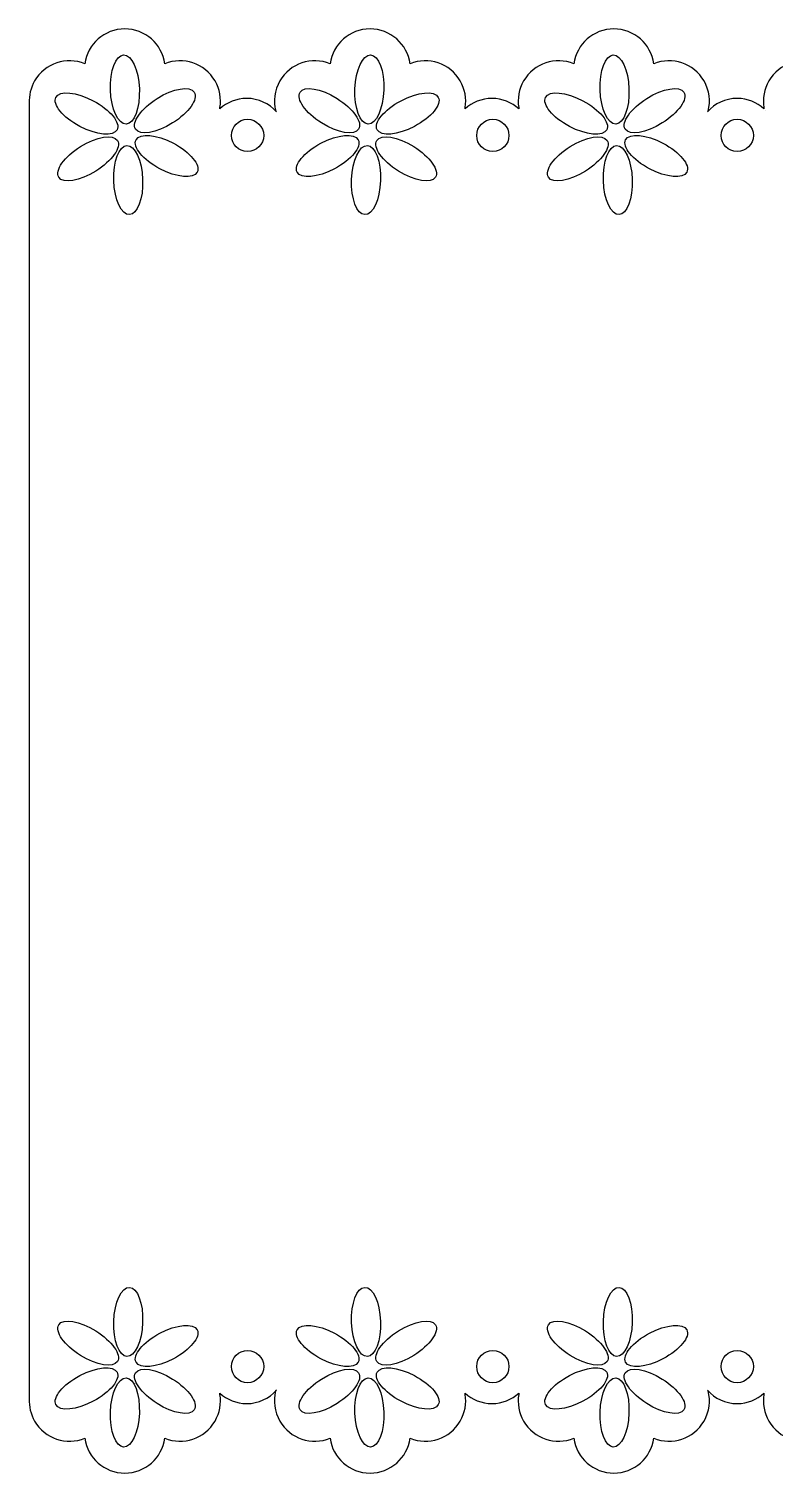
# Model space of a CAD drawing. Header units: centimetres. Extents: x -11.3 to 11.4, y -8.8 to 10.9.
# Drawn here: x -11.29 to -1.12, y -8.78 to 10.91 of the extents above; entities that cross this region are included whole.
import ezdxf

# ---------------------------------------------------------------- set-up
doc = ezdxf.new("R2010")
doc.units = ezdxf.units.CM
doc.header["$MEASUREMENT"] = 0
doc.layers.add('Camada 1', color=7, linetype='Continuous')

msp = doc.modelspace()

# ---------------------------------------------------------------- linework, layer by layer
at = {"layer": 'Camada 1'}
for points, knots in [([(11.36385, 1.14705), (11.36385, 1.14705), (11.36385, -7.72305), (11.36385, -7.72305), (11.36385, -7.72305), (11.36385, -7.72305), (11.36356, -7.81637), (11.36356, -7.81637), (11.36356, -7.81637), (11.36083, -7.90424), (11.33697, -7.99279), (11.28998, -8.07434), (11.28998, -8.07434), (11.15054, -8.31556), (10.85567, -8.4119), (10.60484, -8.30813), (10.60484, -8.30813), (10.56883, -8.57742), (10.33859, -8.78427), (10.05969, -8.78427), (10.05969, -8.78427), (9.78058, -8.78427), (9.55008, -8.57742), (9.51454, -8.30813), (9.51454, -8.30813), (9.2635, -8.4119), (8.96847, -8.31556), (8.82916, -8.07434), (8.82916, -8.07434), (8.7636, -7.96091), (8.74293, -7.83399), (8.76161, -7.71416), (8.76161, -7.71416), (8.76161, -7.71416), (8.76256, -7.69265), (8.76256, -7.69265), (8.76256, -7.69265), (8.66667, -7.78176), (8.53822, -7.83627), (8.39696, -7.83627), (8.39696, -7.83627), (8.23556, -7.83627), (8.09084, -7.76512), (7.99236, -7.65244), (7.99236, -7.65244), (7.99236, -7.65244), (8.00181, -7.66443), (8.00181, -7.66443), (8.00181, -7.66443), (8.03554, -7.79831), (8.01922, -7.94507), (7.94471, -8.07438), (7.94471, -8.07438), (7.80525, -8.3156), (7.51037, -8.41194), (7.25954, -8.30817), (7.25954, -8.30817), (7.22356, -8.57746), (6.99329, -8.78431), (6.71439, -8.78431), (6.71439, -8.78431), (6.43528, -8.78431), (6.20478, -8.57746), (6.16924, -8.30817), (6.16924, -8.30817), (5.9182, -8.41194), (5.62317, -8.3156), (5.48384, -8.07438), (5.48384, -8.07438), (5.41828, -7.96095), (5.39761, -7.83403), (5.41632, -7.7142), (5.41632, -7.7142), (5.41632, -7.7142), (5.41727, -7.69269), (5.41727, -7.69269), (5.41727, -7.69269), (5.32138, -7.7818), (5.1929, -7.83631), (5.05167, -7.83631), (5.05167, -7.83631), (4.91044, -7.83631), (4.78195, -7.78181), (4.68607, -7.69269), (4.68607, -7.69269), (4.68607, -7.69269), (4.68702, -7.7142), (4.68702, -7.7142), (4.68702, -7.7142), (4.70573, -7.83403), (4.68506, -7.96095), (4.6195, -8.07438), (4.6195, -8.07438), (4.48014, -8.3156), (4.18513, -8.41194), (3.9341, -8.30817), (3.9341, -8.30817), (3.89857, -8.57746), (3.66806, -8.78431), (3.38895, -8.78431), (3.38895, -8.78431), (3.11008, -8.78431), (2.87981, -8.57746), (2.8438, -8.30817), (2.8438, -8.30817), (2.59297, -8.41194), (2.29807, -8.3156), (2.15863, -8.07438), (2.15863, -8.07438), (2.08412, -7.94508), (2.06777, -7.79829), (2.10153, -7.66443), (2.10153, -7.66443), (2.10153, -7.66443), (2.11098, -7.65244), (2.11098, -7.65244), (2.11098, -7.65244), (2.0125, -7.76513), (1.86777, -7.83627), (1.70638, -7.83627), (1.70638, -7.83627), (1.56512, -7.83627), (1.43666, -7.78177), (1.34078, -7.69265), (1.34078, -7.69265), (1.34078, -7.69265), (1.34173, -7.71416), (1.34173, -7.71416), (1.34173, -7.71416), (1.34173, -7.71416), (1.3235, -7.66492), (1.3235, -7.66492), (1.3235, -7.66492), (1.35708, -7.79867), (1.34065, -7.94525), (1.26624, -8.07436), (1.26624, -8.07436), (1.1268, -8.31558), (0.83193, -8.41192), (0.5811, -8.30815), (0.5811, -8.30815), (0.54509, -8.57744), (0.31485, -8.78429), (0.03595, -8.78429), (0.03595, -8.78429), (-0.24316, -8.78429), (-0.47364, -8.57744), (-0.50917, -8.30815), (-0.50917, -8.30815), (-0.76023, -8.41192), (-1.05524, -8.31558), (-1.19457, -8.07436), (-1.19457, -8.07436), (-1.26013, -7.96093), (-1.2808, -7.83401), (-1.26209, -7.71418), (-1.26209, -7.71418), (-1.26209, -7.71418), (-1.26114, -7.69267), (-1.26114, -7.69267), (-1.26114, -7.69267), (-1.35703, -7.78178), (-1.48551, -7.83629), (-1.62674, -7.83629), (-1.62674, -7.83629), (-1.78814, -7.83629), (-1.93286, -7.76514), (-2.03134, -7.65246), (-2.03134, -7.65246), (-2.03134, -7.65246), (-2.02187, -7.66445), (-2.02187, -7.66445), (-2.02187, -7.66445), (-1.98814, -7.79833), (-2.00446, -7.94509), (-2.07899, -8.0744), (-2.07899, -8.0744), (-2.21845, -8.31562), (-2.51333, -8.41196), (-2.76416, -8.30819), (-2.76416, -8.30819), (-2.80017, -8.57748), (-3.03041, -8.78433), (-3.30931, -8.78433), (-3.30931, -8.78433), (-3.58842, -8.78433), (-3.81892, -8.57748), (-3.85446, -8.30819), (-3.85446, -8.30819), (-4.1055, -8.41196), (-4.40053, -8.31562), (-4.53986, -8.0744), (-4.53986, -8.0744), (-4.60542, -7.96097), (-4.62609, -7.83405), (-4.60738, -7.71422), (-4.60738, -7.71422), (-4.60738, -7.71422), (-4.60643, -7.69271), (-4.60643, -7.69271), (-4.60643, -7.69271), (-4.70232, -7.78182), (-4.8308, -7.83633), (-4.97203, -7.83633), (-4.97203, -7.83633), (-5.11326, -7.83633), (-5.24175, -7.78183), (-5.33763, -7.69271), (-5.33763, -7.69271), (-5.33763, -7.69271), (-5.33668, -7.71422), (-5.33668, -7.71422), (-5.33668, -7.71422), (-5.31797, -7.83405), (-5.33866, -7.96097), (-5.4042, -8.0744), (-5.4042, -8.0744), (-5.54353, -8.31562), (-5.83857, -8.41196), (-6.0896, -8.30819), (-6.0896, -8.30819), (-6.12513, -8.57748), (-6.35564, -8.78433), (-6.63475, -8.78433), (-6.63475, -8.78433), (-6.91365, -8.78433), (-7.14389, -8.57748), (-7.1799, -8.30819), (-7.1799, -8.30819), (-7.43073, -8.41196), (-7.7256, -8.31562), (-7.86507, -8.0744), (-7.86507, -8.0744), (-7.93958, -7.9451), (-7.95593, -7.79831), (-7.92217, -7.66445), (-7.92217, -7.66445), (-7.92217, -7.66445), (-7.9127, -7.65246), (-7.9127, -7.65246), (-7.9127, -7.65246), (-8.01118, -7.76515), (-8.15593, -7.83629), (-8.31733, -7.83629), (-8.31733, -7.83629), (-8.45856, -7.83629), (-8.58705, -7.78179), (-8.68293, -7.69267), (-8.68293, -7.69267), (-8.68293, -7.69267), (-8.68198, -7.71418), (-8.68198, -7.71418), (-8.68198, -7.71418), (-8.66327, -7.83401), (-8.68396, -7.96093), (-8.7495, -8.07436), (-8.7495, -8.07436), (-8.88883, -8.31558), (-9.18387, -8.41192), (-9.4349, -8.30815), (-9.4349, -8.30815), (-9.47043, -8.57744), (-9.70091, -8.78429), (-9.98005, -8.78429), (-9.98005, -8.78429), (-10.25892, -8.78429), (-10.48919, -8.57744), (-10.5252, -8.30815), (-10.5252, -8.30815), (-10.77603, -8.41192), (-11.0709, -8.31558), (-11.21037, -8.07436), (-11.21037, -8.07436), (-11.26535, -7.979), (-11.28863, -7.87412), (-11.28355, -7.77194), (-11.28355, -7.77194), (-11.28355, -7.77194), (-11.28424, -7.72304), (-11.28424, -7.72304), (-11.28424, -7.72304), (-11.28424, -7.72304), (-11.28419, 1.06259), (-11.28419, 1.06259), (-11.28419, 1.06259), (-11.28419, 1.06259), (-11.28419, 9.84822), (-11.28419, 9.84822), (-11.28419, 9.84822), (-11.28419, 9.84822), (-11.2835, 9.89712), (-11.2835, 9.89712), (-11.2835, 9.89712), (-11.28858, 9.9993), (-11.2653, 10.10418), (-11.21032, 10.19954), (-11.21032, 10.19954), (-11.07088, 10.44079), (-10.77598, 10.5371), (-10.52515, 10.4333), (-10.52515, 10.4333), (-10.48914, 10.70259), (-10.2589, 10.90947), (-9.98, 10.90947), (-9.98, 10.90947), (-9.70089, 10.90947), (-9.47039, 10.70259), (-9.43485, 10.4333), (-9.43485, 10.4333), (-9.18379, 10.53707), (-8.88878, 10.44076), (-8.74945, 10.19954), (-8.74945, 10.19954), (-8.68389, 10.08611), (-8.66322, 9.95922), (-8.68193, 9.83936), (-8.68193, 9.83936), (-8.68193, 9.83936), (-8.68288, 9.81781), (-8.68288, 9.81781), (-8.68288, 9.81781), (-8.58699, 9.90692), (-8.45851, 9.96143), (-8.31728, 9.96143), (-8.31728, 9.96143), (-8.15588, 9.96143), (-8.01113, 9.89028), (-7.91265, 9.7776), (-7.91265, 9.7776), (-7.91265, 9.7776), (-7.92212, 9.78959), (-7.92212, 9.78959), (-7.92212, 9.78959), (-7.95585, 9.92347), (-7.93953, 10.07026), (-7.86502, 10.19956), (-7.86502, 10.19956), (-7.72556, 10.44081), (-7.43068, 10.53712), (-7.17985, 10.43332), (-7.17985, 10.43332), (-7.14384, 10.70261), (-6.9136, 10.90949), (-6.6347, 10.90949), (-6.6347, 10.90949), (-6.35559, 10.90949), (-6.12509, 10.70261), (-6.08955, 10.43332), (-6.08955, 10.43332), (-5.83851, 10.53709), (-5.54348, 10.44078), (-5.40415, 10.19956), (-5.40415, 10.19956), (-5.33859, 10.08613), (-5.31792, 9.95924), (-5.33663, 9.83938), (-5.33663, 9.83938), (-5.33663, 9.83938), (-5.33758, 9.81784), (-5.33758, 9.81784), (-5.33758, 9.81784), (-5.24169, 9.90695), (-5.11321, 9.96146), (-4.97198, 9.96146), (-4.97198, 9.96146), (-4.83075, 9.96146), (-4.70226, 9.90696), (-4.60638, 9.81784), (-4.60638, 9.81784), (-4.60638, 9.81784), (-4.60733, 9.83938), (-4.60733, 9.83938), (-4.60733, 9.83938), (-4.62604, 9.95921), (-4.60535, 10.08613), (-4.53981, 10.19956), (-4.53981, 10.19956), (-4.40048, 10.44081), (-4.10544, 10.53712), (-3.85441, 10.43332), (-3.85441, 10.43332), (-3.81888, 10.70261), (-3.58837, 10.90949), (-3.30926, 10.90949), (-3.30926, 10.90949), (-3.03036, 10.90949), (-2.80012, 10.70261), (-2.76411, 10.43332), (-2.76411, 10.43332), (-2.51328, 10.53709), (-2.21841, 10.44078), (-2.07894, 10.19956), (-2.07894, 10.19956), (-2.00441, 10.07026), (-1.98808, 9.92347), (-2.02182, 9.78959), (-2.02182, 9.78959), (-2.02182, 9.78959), (-2.03129, 9.7776), (-2.03129, 9.7776), (-2.03129, 9.7776), (-1.93281, 9.89029), (-1.78806, 9.96143), (-1.62669, 9.96143), (-1.62669, 9.96143), (-1.48546, 9.96143), (-1.35697, 9.90693), (-1.26109, 9.81781), (-1.26109, 9.81781), (-1.26109, 9.81781), (-1.26204, 9.83935), (-1.26204, 9.83935), (-1.26204, 9.83935), (-1.28075, 9.95918), (-1.26006, 10.0861), (-1.19452, 10.19953), (-1.19452, 10.19953), (-1.05519, 10.44078), (-0.76015, 10.53709), (-0.50912, 10.43329), (-0.50912, 10.43329), (-0.47359, 10.70258), (-0.24311, 10.90946), (0.036, 10.90946), (0.036, 10.90946), (0.3149, 10.90946), (0.54514, 10.70258), (0.58115, 10.43329), (0.58115, 10.43329), (0.83195, 10.53706), (1.12685, 10.44075), (1.26629, 10.19953), (1.26629, 10.19953), (1.34072, 10.07041), (1.35712, 9.92383), (1.32355, 9.79011), (1.32355, 9.79011), (1.32355, 9.79011), (1.34178, 9.83935), (1.34178, 9.83935), (1.34178, 9.83935), (1.34178, 9.83935), (1.34083, 9.81781), (1.34083, 9.81781), (1.34083, 9.81781), (1.43672, 9.90692), (1.56517, 9.96143), (1.70643, 9.96143), (1.70643, 9.96143), (1.86783, 9.96143), (2.01255, 9.89028), (2.11103, 9.7776), (2.11103, 9.7776), (2.11103, 9.7776), (2.10158, 9.78959), (2.10158, 9.78959), (2.10158, 9.78959), (2.06785, 9.92347), (2.08417, 10.07026), (2.15868, 10.19956), (2.15868, 10.19956), (2.29814, 10.44081), (2.59302, 10.53712), (2.84385, 10.43332), (2.84385, 10.43332), (2.87983, 10.70261), (3.1101, 10.90949), (3.389, 10.90949), (3.389, 10.90949), (3.66811, 10.90949), (3.89861, 10.70261), (3.93415, 10.43332), (3.93415, 10.43332), (4.18519, 10.53709), (4.48022, 10.44078), (4.61955, 10.19956), (4.61955, 10.19956), (4.68511, 10.08613), (4.70578, 9.95924), (4.68707, 9.83938), (4.68707, 9.83938), (4.68707, 9.83938), (4.68612, 9.81784), (4.68612, 9.81784), (4.68612, 9.81784), (4.78201, 9.90695), (4.91049, 9.96146), (5.05172, 9.96146), (5.05172, 9.96146), (5.19295, 9.96146), (5.32144, 9.90696), (5.41732, 9.81784), (5.41732, 9.81784), (5.41732, 9.81784), (5.41637, 9.83938), (5.41637, 9.83938), (5.41637, 9.83938), (5.39766, 9.95921), (5.41833, 10.08613), (5.48389, 10.19956), (5.48389, 10.19956), (5.62325, 10.44081), (5.91826, 10.53712), (6.16929, 10.43332), (6.16929, 10.43332), (6.20482, 10.70261), (6.43533, 10.90949), (6.71444, 10.90949), (6.71444, 10.90949), (6.99331, 10.90949), (7.22358, 10.70261), (7.25959, 10.43332), (7.25959, 10.43332), (7.51042, 10.53709), (7.80532, 10.44078), (7.94476, 10.19956), (7.94476, 10.19956), (8.01927, 10.07026), (8.03562, 9.92347), (8.00186, 9.78959), (8.00186, 9.78959), (8.00186, 9.78959), (7.99241, 9.7776), (7.99241, 9.7776), (7.99241, 9.7776), (8.09089, 9.89029), (8.23562, 9.96143), (8.39701, 9.96143), (8.39701, 9.96143), (8.53827, 9.96143), (8.66673, 9.90693), (8.76261, 9.81781), (8.76261, 9.81781), (8.76261, 9.81781), (8.76166, 9.83935), (8.76166, 9.83935), (8.76166, 9.83935), (8.74298, 9.95918), (8.76364, 10.0861), (8.82921, 10.19953), (8.82921, 10.19953), (8.96854, 10.44078), (9.26355, 10.53709), (9.51459, 10.43329), (9.51459, 10.43329), (9.55012, 10.70258), (9.78063, 10.90946), (10.05974, 10.90946), (10.05974, 10.90946), (10.33864, 10.90946), (10.56888, 10.70258), (10.60489, 10.43329), (10.60489, 10.43329), (10.85569, 10.53706), (11.15059, 10.44075), (11.29003, 10.19953), (11.29003, 10.19953), (11.33702, 10.11796), (11.36091, 10.02943), (11.36361, 9.94156), (11.36361, 9.94156), (11.36361, 9.94156), (11.3639, 9.84821), (11.3639, 9.84821), (11.3639, 9.84821), (11.3639, 9.84821), (11.3639, 0.97813), (11.3639, 0.97813), (11.3639, 0.97813), (11.3639, 0.97813), (11.36385, 1.14705), (11.36385, 1.14705)], [0, 0, 0, 0, 0.00694444, 0.00694444, 0.00694444, 0.00694444, 0.01388889, 0.01388889, 0.01388889, 0.01388889, 0.02083333, 0.02083333, 0.02083333, 0.02083333, 0.02777778, 0.02777778, 0.02777778, 0.02777778, 0.03472222, 0.03472222, 0.03472222, 0.03472222, 0.04166667, 0.04166667, 0.04166667, 0.04166667, 0.04861111, 0.04861111, 0.04861111, 0.04861111, 0.05555556, 0.05555556, 0.05555556, 0.05555556, 0.0625, 0.0625, 0.0625, 0.0625, 0.06944444, 0.06944444, 0.06944444, 0.06944444, 0.07638889, 0.07638889, 0.07638889, 0.07638889, 0.08333333, 0.08333333, 0.08333333, 0.08333333, 0.09027778, 0.09027778, 0.09027778, 0.09027778, 0.09722222, 0.09722222, 0.09722222, 0.09722222, 0.10416667, 0.10416667, 0.10416667, 0.10416667, 0.11111111, 0.11111111, 0.11111111, 0.11111111, 0.11805556, 0.11805556, 0.11805556, 0.11805556, 0.125, 0.125, 0.125, 0.125, 0.13194444, 0.13194444, 0.13194444, 0.13194444, 0.13888889, 0.13888889, 0.13888889, 0.13888889, 0.14583333, 0.14583333, 0.14583333, 0.14583333, 0.15277778, 0.15277778, 0.15277778, 0.15277778, 0.15972222, 0.15972222, 0.15972222, 0.15972222, 0.16666667, 0.16666667, 0.16666667, 0.16666667, 0.17361111, 0.17361111, 0.17361111, 0.17361111, 0.18055556, 0.18055556, 0.18055556, 0.18055556, 0.1875, 0.1875, 0.1875, 0.1875, 0.19444444, 0.19444444, 0.19444444, 0.19444444, 0.20138889, 0.20138889, 0.20138889, 0.20138889, 0.20833333, 0.20833333, 0.20833333, 0.20833333, 0.21527778, 0.21527778, 0.21527778, 0.21527778, 0.22222222, 0.22222222, 0.22222222, 0.22222222, 0.22916667, 0.22916667, 0.22916667, 0.22916667, 0.23611111, 0.23611111, 0.23611111, 0.23611111, 0.24305556, 0.24305556, 0.24305556, 0.24305556, 0.25, 0.25, 0.25, 0.25, 0.25694444, 0.25694444, 0.25694444, 0.25694444, 0.26388889, 0.26388889, 0.26388889, 0.26388889, 0.27083333, 0.27083333, 0.27083333, 0.27083333, 0.27777778, 0.27777778, 0.27777778, 0.27777778, 0.28472222, 0.28472222, 0.28472222, 0.28472222, 0.29166667, 0.29166667, 0.29166667, 0.29166667, 0.29861111, 0.29861111, 0.29861111, 0.29861111, 0.30555556, 0.30555556, 0.30555556, 0.30555556, 0.3125, 0.3125, 0.3125, 0.3125, 0.31944444, 0.31944444, 0.31944444, 0.31944444, 0.32638889, 0.32638889, 0.32638889, 0.32638889, 0.33333333, 0.33333333, 0.33333333, 0.33333333, 0.34027778, 0.34027778, 0.34027778, 0.34027778, 0.34722222, 0.34722222, 0.34722222, 0.34722222, 0.35416667, 0.35416667, 0.35416667, 0.35416667, 0.36111111, 0.36111111, 0.36111111, 0.36111111, 0.36805556, 0.36805556, 0.36805556, 0.36805556, 0.375, 0.375, 0.375, 0.375, 0.38194444, 0.38194444, 0.38194444, 0.38194444, 0.38888889, 0.38888889, 0.38888889, 0.38888889, 0.39583333, 0.39583333, 0.39583333, 0.39583333, 0.40277778, 0.40277778, 0.40277778, 0.40277778, 0.40972222, 0.40972222, 0.40972222, 0.40972222, 0.41666667, 0.41666667, 0.41666667, 0.41666667, 0.42361111, 0.42361111, 0.42361111, 0.42361111, 0.43055556, 0.43055556, 0.43055556, 0.43055556, 0.4375, 0.4375, 0.4375, 0.4375, 0.44444444, 0.44444444, 0.44444444, 0.44444444, 0.45138889, 0.45138889, 0.45138889, 0.45138889, 0.45833333, 0.45833333, 0.45833333, 0.45833333, 0.46527778, 0.46527778, 0.46527778, 0.46527778, 0.47222222, 0.47222222, 0.47222222, 0.47222222, 0.47916667, 0.47916667, 0.47916667, 0.47916667, 0.48611111, 0.48611111, 0.48611111, 0.48611111, 0.49305556, 0.49305556, 0.49305556, 0.49305556, 0.5, 0.5, 0.5, 0.5, 0.50694444, 0.50694444, 0.50694444, 0.50694444, 0.51388889, 0.51388889, 0.51388889, 0.51388889, 0.52083333, 0.52083333, 0.52083333, 0.52083333, 0.52777778, 0.52777778, 0.52777778, 0.52777778, 0.53472222, 0.53472222, 0.53472222, 0.53472222, 0.54166667, 0.54166667, 0.54166667, 0.54166667, 0.54861111, 0.54861111, 0.54861111, 0.54861111, 0.55555556, 0.55555556, 0.55555556, 0.55555556, 0.5625, 0.5625, 0.5625, 0.5625, 0.56944444, 0.56944444, 0.56944444, 0.56944444, 0.57638889, 0.57638889, 0.57638889, 0.57638889, 0.58333333, 0.58333333, 0.58333333, 0.58333333, 0.59027778, 0.59027778, 0.59027778, 0.59027778, 0.59722222, 0.59722222, 0.59722222, 0.59722222, 0.60416667, 0.60416667, 0.60416667, 0.60416667, 0.61111111, 0.61111111, 0.61111111, 0.61111111, 0.61805556, 0.61805556, 0.61805556, 0.61805556, 0.625, 0.625, 0.625, 0.625, 0.63194444, 0.63194444, 0.63194444, 0.63194444, 0.63888889, 0.63888889, 0.63888889, 0.63888889, 0.64583333, 0.64583333, 0.64583333, 0.64583333, 0.65277778, 0.65277778, 0.65277778, 0.65277778, 0.65972222, 0.65972222, 0.65972222, 0.65972222, 0.66666667, 0.66666667, 0.66666667, 0.66666667, 0.67361111, 0.67361111, 0.67361111, 0.67361111, 0.68055556, 0.68055556, 0.68055556, 0.68055556, 0.6875, 0.6875, 0.6875, 0.6875, 0.69444444, 0.69444444, 0.69444444, 0.69444444, 0.70138889, 0.70138889, 0.70138889, 0.70138889, 0.70833333, 0.70833333, 0.70833333, 0.70833333, 0.71527778, 0.71527778, 0.71527778, 0.71527778, 0.72222222, 0.72222222, 0.72222222, 0.72222222, 0.72916667, 0.72916667, 0.72916667, 0.72916667, 0.73611111, 0.73611111, 0.73611111, 0.73611111, 0.74305556, 0.74305556, 0.74305556, 0.74305556, 0.75, 0.75, 0.75, 0.75, 0.75694444, 0.75694444, 0.75694444, 0.75694444, 0.76388889, 0.76388889, 0.76388889, 0.76388889, 0.77083333, 0.77083333, 0.77083333, 0.77083333, 0.77777778, 0.77777778, 0.77777778, 0.77777778, 0.78472222, 0.78472222, 0.78472222, 0.78472222, 0.79166667, 0.79166667, 0.79166667, 0.79166667, 0.79861111, 0.79861111, 0.79861111, 0.79861111, 0.80555556, 0.80555556, 0.80555556, 0.80555556, 0.8125, 0.8125, 0.8125, 0.8125, 0.81944444, 0.81944444, 0.81944444, 0.81944444, 0.82638889, 0.82638889, 0.82638889, 0.82638889, 0.83333333, 0.83333333, 0.83333333, 0.83333333, 0.84027778, 0.84027778, 0.84027778, 0.84027778, 0.84722222, 0.84722222, 0.84722222, 0.84722222, 0.85416667, 0.85416667, 0.85416667, 0.85416667, 0.86111111, 0.86111111, 0.86111111, 0.86111111, 0.86805556, 0.86805556, 0.86805556, 0.86805556, 0.875, 0.875, 0.875, 0.875, 0.88194444, 0.88194444, 0.88194444, 0.88194444, 0.88888889, 0.88888889, 0.88888889, 0.88888889, 0.89583333, 0.89583333, 0.89583333, 0.89583333, 0.90277778, 0.90277778, 0.90277778, 0.90277778, 0.90972222, 0.90972222, 0.90972222, 0.90972222, 0.91666667, 0.91666667, 0.91666667, 0.91666667, 0.92361111, 0.92361111, 0.92361111, 0.92361111, 0.93055556, 0.93055556, 0.93055556, 0.93055556, 0.9375, 0.9375, 0.9375, 0.9375, 0.94444444, 0.94444444, 0.94444444, 0.94444444, 0.95138889, 0.95138889, 0.95138889, 0.95138889, 0.95833333, 0.95833333, 0.95833333, 0.95833333, 0.96527778, 0.96527778, 0.96527778, 0.96527778, 0.97222222, 0.97222222, 0.97222222, 0.97222222, 0.97916667, 0.97916667, 0.97916667, 0.97916667, 0.98611111, 0.98611111, 0.98611111, 0.98611111, 1, 1, 1, 1]), ([(-9.78151, 10.09036), (-9.79109, 10.35103), (-9.88716, 10.55907), (-9.99585, 10.55531), (-9.99585, 10.55531), (-10.10526, 10.55089), (-10.18569, 10.33674), (-10.17585, 10.07633), (-10.17585, 10.07633), (-10.16699, 9.81569), (-10.07044, 9.60786), (-9.96127, 9.61185), (-9.96127, 9.61185), (-9.85282, 9.61559), (-9.77167, 9.83044), (-9.78151, 10.09036)], [0, 0, 0, 0, 0.2, 0.2, 0.2, 0.2, 0.4, 0.4, 0.4, 0.4, 0.6, 0.6, 0.6, 0.6, 1, 1, 1, 1]), ([(-6.66144, 9.61186), (-6.55227, 9.60789), (-6.45575, 9.8157), (-6.44686, 10.07634), (-6.44686, 10.07634), (-6.43702, 10.33674), (-6.51745, 10.5509), (-6.62686, 10.55532), (-6.62686, 10.55532), (-6.73555, 10.55908), (-6.83159, 10.35101), (-6.8412, 10.09037), (-6.8412, 10.09037), (-6.85102, 9.83044), (-6.76987, 9.61559), (-6.66144, 9.61186)], [0, 0, 0, 0, 0.2, 0.2, 0.2, 0.2, 0.4, 0.4, 0.4, 0.4, 0.6, 0.6, 0.6, 0.6, 1, 1, 1, 1]), ([(-3.10245, 10.09036), (-3.11203, 10.35103), (-3.2081, 10.55907), (-3.31679, 10.55531), (-3.31679, 10.55531), (-3.4262, 10.55089), (-3.50663, 10.33674), (-3.49681, 10.07633), (-3.49681, 10.07633), (-3.48792, 9.81569), (-3.3914, 9.60786), (-3.28223, 9.61185), (-3.28223, 9.61185), (-3.17376, 9.61559), (-3.09264, 9.83044), (-3.10245, 10.09036)], [0, 0, 0, 0, 0.2, 0.2, 0.2, 0.2, 0.4, 0.4, 0.4, 0.4, 0.6, 0.6, 0.6, 0.6, 1, 1, 1, 1]), ([(-10.41032, 9.92931), (-10.64059, 10.0511), (-10.8685, 10.07213), (-10.91946, 9.97606), (-10.91946, 9.97606), (-10.97055, 9.87951), (-10.82524, 9.70232), (-10.595, 9.58053), (-10.595, 9.58053), (-10.36452, 9.4585), (-10.13611, 9.43771), (-10.08517, 9.53423), (-10.08517, 9.53423), (-10.03419, 9.63033), (-10.17982, 9.80728), (-10.41032, 9.92931)], [0, 0, 0, 0, 0.2, 0.2, 0.2, 0.2, 0.4, 0.4, 0.4, 0.4, 0.6, 0.6, 0.6, 0.6, 1, 1, 1, 1]), ([(-9.32778, 9.62663), (-9.10754, 9.76477), (-8.97477, 9.95246), (-9.03277, 10.04504), (-9.03277, 10.04504), (-9.09077, 10.13738), (-9.31659, 10.09973), (-9.53744, 9.96135), (-9.53744, 9.96135), (-9.75837, 9.82271), (-9.89045, 9.63549), (-9.83272, 9.54291), (-9.83272, 9.54291), (-9.77426, 9.45129), (-9.54844, 9.48822), (-9.32778, 9.62663)], [0, 0, 0, 0, 0.2, 0.2, 0.2, 0.2, 0.4, 0.4, 0.4, 0.4, 0.6, 0.6, 0.6, 0.6, 1, 1, 1, 1]), ([(-6.79, 9.54291), (-6.73224, 9.63549), (-6.86435, 9.82271), (-7.08528, 9.96135), (-7.08528, 9.96135), (-7.30613, 10.09973), (-7.53195, 10.13738), (-7.58995, 10.04504), (-7.58995, 10.04504), (-7.64795, 9.95246), (-7.51515, 9.76474), (-7.29494, 9.62663), (-7.29494, 9.62663), (-7.07424, 9.48822), (-6.84842, 9.45129), (-6.79, 9.54291)], [0, 0, 0, 0, 0.2, 0.2, 0.2, 0.2, 0.4, 0.4, 0.4, 0.4, 0.6, 0.6, 0.6, 0.6, 1, 1, 1, 1]), ([(-6.53754, 9.53426), (-6.48661, 9.43774), (-6.25822, 9.45854), (-6.02771, 9.58056), (-6.02771, 9.58056), (-5.79747, 9.70237), (-5.65219, 9.87954), (-5.70328, 9.97609), (-5.70328, 9.97609), (-5.75421, 10.07216), (-5.98215, 10.05113), (-6.21242, 9.92934), (-6.21242, 9.92934), (-6.44287, 9.80728), (-6.5885, 9.63033), (-6.53754, 9.53426)], [0, 0, 0, 0, 0.2, 0.2, 0.2, 0.2, 0.4, 0.4, 0.4, 0.4, 0.6, 0.6, 0.6, 0.6, 1, 1, 1, 1]), ([(-3.73129, 9.92931), (-3.96156, 10.0511), (-4.18947, 10.07213), (-4.2404, 9.97606), (-4.2404, 9.97606), (-4.29146, 9.87951), (-4.14621, 9.70232), (-3.91594, 9.58053), (-3.91594, 9.58053), (-3.68546, 9.4585), (-3.45705, 9.43771), (-3.40611, 9.53423), (-3.40611, 9.53423), (-3.35513, 9.63033), (-3.50078, 9.80728), (-3.73129, 9.92931)], [0, 0, 0, 0, 0.2, 0.2, 0.2, 0.2, 0.4, 0.4, 0.4, 0.4, 0.6, 0.6, 0.6, 0.6, 1, 1, 1, 1]), ([(-2.64872, 9.62663), (-2.42848, 9.76477), (-2.29571, 9.95246), (-2.35371, 10.04504), (-2.35371, 10.04504), (-2.41171, 10.13738), (-2.63753, 10.09973), (-2.85838, 9.96135), (-2.85838, 9.96135), (-3.07928, 9.82271), (-3.21139, 9.63549), (-3.15363, 9.54291), (-3.15363, 9.54291), (-3.0952, 9.45129), (-2.86941, 9.48822), (-2.64872, 9.62663)], [0, 0, 0, 0, 0.2, 0.2, 0.2, 0.2, 0.4, 0.4, 0.4, 0.4, 0.6, 0.6, 0.6, 0.6, 1, 1, 1, 1]), ([(-11.28416, 9.79009), (-11.28416, 9.79012), (-11.28416, 9.79014), (-11.28416, 9.79017), (-11.28416, 9.79017), (-11.28416, 9.79017), (-11.28416, 9.79009), (-11.28416, 9.79009)], [0, 0, 0, 0, 0.33333333, 0.33333333, 0.33333333, 0.33333333, 1, 1, 1, 1]), ([(-8.30524, 9.23658), (-8.18372, 9.23658), (-8.08521, 9.33508), (-8.08521, 9.45663), (-8.08521, 9.45663), (-8.08521, 9.57818), (-8.18371, 9.67668), (-8.30524, 9.67668), (-8.30524, 9.67668), (-8.42679, 9.67668), (-8.52529, 9.57818), (-8.52529, 9.45663), (-8.52529, 9.45663), (-8.52529, 9.33508), (-8.42677, 9.23658), (-8.30524, 9.23658)], [0, 0, 0, 0, 0.2, 0.2, 0.2, 0.2, 0.4, 0.4, 0.4, 0.4, 0.6, 0.6, 0.6, 0.6, 1, 1, 1, 1]), ([(-4.95996, 9.23658), (-4.83841, 9.23658), (-4.73991, 9.33508), (-4.73991, 9.45663), (-4.73991, 9.45663), (-4.73991, 9.57818), (-4.83841, 9.67668), (-4.95996, 9.67668), (-4.95996, 9.67668), (-5.08151, 9.67668), (-5.18001, 9.57818), (-5.18001, 9.45663), (-5.18001, 9.45663), (-5.18001, 9.33508), (-5.08151, 9.23658), (-4.95996, 9.23658)], [0, 0, 0, 0, 0.2, 0.2, 0.2, 0.2, 0.4, 0.4, 0.4, 0.4, 0.6, 0.6, 0.6, 0.6, 1, 1, 1, 1]), ([(-1.62621, 9.23658), (-1.50466, 9.23658), (-1.40616, 9.33508), (-1.40616, 9.45663), (-1.40616, 9.45663), (-1.40616, 9.57818), (-1.50466, 9.67668), (-1.62621, 9.67668), (-1.62621, 9.67668), (-1.74776, 9.67668), (-1.84626, 9.57818), (-1.84626, 9.45663), (-1.84626, 9.45663), (-1.84626, 9.33508), (-1.74773, 9.23658), (-1.62621, 9.23658)], [0, 0, 0, 0, 0.2, 0.2, 0.2, 0.2, 0.4, 0.4, 0.4, 0.4, 0.6, 0.6, 0.6, 0.6, 1, 1, 1, 1]), ([(-1.24383, 9.79009), (-1.24383, 9.79012), (-1.24383, 9.79014), (-1.24383, 9.79017), (-1.24383, 9.79017), (-1.24383, 9.79017), (-1.24383, 9.79009), (-1.24383, 9.79009)], [0, 0, 0, 0, 0.33333333, 0.33333333, 0.33333333, 0.33333333, 1, 1, 1, 1]), ([(-10.58495, 9.30492), (-10.80561, 9.16654), (-10.93769, 8.97909), (-10.87996, 8.88627), (-10.87996, 8.88627), (-10.82154, 8.79464), (-10.59593, 8.83158), (-10.37503, 8.97017), (-10.37503, 8.97017), (-10.15389, 9.10857), (-10.02226, 9.29582), (-10.08002, 9.38813), (-10.08002, 9.38813), (-10.13844, 9.4805), (-10.36426, 9.44309), (-10.58495, 9.30492)], [0, 0, 0, 0, 0.2, 0.2, 0.2, 0.2, 0.4, 0.4, 0.4, 0.4, 0.6, 0.6, 0.6, 0.6, 1, 1, 1, 1]), ([(-8.99303, 8.95546), (-8.94204, 9.05177), (-9.08794, 9.22851), (-9.31796, 9.35051), (-9.31796, 9.35051), (-9.54844, 9.47254), (-9.77614, 9.49333), (-9.82712, 9.39705), (-9.82712, 9.39705), (-9.87805, 9.30098), (-9.73288, 9.124), (-9.50263, 9.00197), (-9.50263, 9.00197), (-9.27235, 8.88018), (-9.04396, 8.85915), (-8.99303, 8.95546)], [0, 0, 0, 0, 0.2, 0.2, 0.2, 0.2, 0.4, 0.4, 0.4, 0.4, 0.6, 0.6, 0.6, 0.6, 1, 1, 1, 1]), ([(-7.12007, 9.002), (-6.88983, 9.12403), (-6.74465, 9.30098), (-6.79558, 9.39708), (-6.79558, 9.39708), (-6.84657, 9.49339), (-7.07424, 9.47257), (-7.30474, 9.35054), (-7.30474, 9.35054), (-7.53477, 9.22854), (-7.68066, 9.05177), (-7.62967, 8.95549), (-7.62967, 8.95549), (-7.57873, 8.85915), (-7.35034, 8.88018), (-7.12007, 9.002)], [0, 0, 0, 0, 0.2, 0.2, 0.2, 0.2, 0.4, 0.4, 0.4, 0.4, 0.6, 0.6, 0.6, 0.6, 1, 1, 1, 1]), ([(-6.54267, 9.38816), (-6.60043, 9.29582), (-6.4688, 9.1086), (-6.24769, 8.9702), (-6.24769, 8.9702), (-6.02676, 8.83158), (-5.80121, 8.79465), (-5.74276, 8.8863), (-5.74276, 8.8863), (-5.68503, 8.97912), (-5.81711, 9.16657), (-6.03777, 9.30495), (-6.03777, 9.30495), (-6.25843, 9.44309), (-6.48425, 9.4805), (-6.54267, 9.38816)], [0, 0, 0, 0, 0.2, 0.2, 0.2, 0.2, 0.4, 0.4, 0.4, 0.4, 0.6, 0.6, 0.6, 0.6, 1, 1, 1, 1]), ([(-3.90589, 9.30492), (-4.12655, 9.16654), (-4.25866, 8.97909), (-4.2009, 8.88627), (-4.2009, 8.88627), (-4.14248, 8.79464), (-3.91687, 8.83158), (-3.696, 8.97017), (-3.696, 8.97017), (-3.47486, 9.10857), (-3.34323, 9.29582), (-3.40099, 9.38813), (-3.40099, 9.38813), (-3.4594, 9.4805), (-3.6852, 9.44309), (-3.90589, 9.30492)], [0, 0, 0, 0, 0.2, 0.2, 0.2, 0.2, 0.4, 0.4, 0.4, 0.4, 0.6, 0.6, 0.6, 0.6, 1, 1, 1, 1]), ([(-2.31399, 8.95546), (-2.263, 9.05177), (-2.4089, 9.22851), (-2.6389, 9.35051), (-2.6389, 9.35051), (-2.86941, 9.47254), (-3.09708, 9.49333), (-3.14806, 9.39705), (-3.14806, 9.39705), (-3.19899, 9.30098), (-3.05382, 9.124), (-2.82357, 9.00197), (-2.82357, 9.00197), (-2.59331, 8.88018), (-2.3649, 8.85915), (-2.31399, 8.95546)], [0, 0, 0, 0, 0.2, 0.2, 0.2, 0.2, 0.4, 0.4, 0.4, 0.4, 0.6, 0.6, 0.6, 0.6, 1, 1, 1, 1]), ([(-10.13098, 8.84092), (-10.12161, 8.58049), (-10.02531, 8.37248), (-9.91685, 8.37623), (-9.91685, 8.37623), (-9.80744, 8.38041), (-9.7268, 8.59525), (-9.73662, 8.85521), (-9.73662, 8.85521), (-9.7462, 9.11564), (-9.84227, 9.32368), (-9.95096, 9.31992), (-9.95096, 9.31992), (-10.06012, 9.31569), (-10.14076, 9.10111), (-10.13098, 8.84092)], [0, 0, 0, 0, 0.2, 0.2, 0.2, 0.2, 0.4, 0.4, 0.4, 0.4, 0.6, 0.6, 0.6, 0.6, 1, 1, 1, 1]), ([(-6.67173, 9.3199), (-6.78042, 9.32366), (-6.87646, 9.11559), (-6.88607, 8.85519), (-6.88607, 8.85519), (-6.89589, 8.59524), (-6.81524, 8.38042), (-6.70584, 8.37621), (-6.70584, 8.37621), (-6.59739, 8.37245), (-6.50108, 8.58049), (-6.49171, 8.8409), (-6.49171, 8.8409), (-6.48192, 9.10111), (-6.56257, 9.31569), (-6.67173, 9.3199)], [0, 0, 0, 0, 0.2, 0.2, 0.2, 0.2, 0.4, 0.4, 0.4, 0.4, 0.6, 0.6, 0.6, 0.6, 1, 1, 1, 1]), ([(-3.45191, 8.84092), (-3.44257, 8.58049), (-3.34624, 8.37248), (-3.23781, 8.37623), (-3.23781, 8.37623), (-3.1284, 8.38041), (-3.04776, 8.59525), (-3.05758, 8.85521), (-3.05758, 8.85521), (-3.06716, 9.11564), (-3.16323, 9.32368), (-3.27192, 9.31992), (-3.27192, 9.31992), (-3.38108, 9.31569), (-3.46173, 9.10111), (-3.45191, 8.84092)], [0, 0, 0, 0, 0.2, 0.2, 0.2, 0.2, 0.4, 0.4, 0.4, 0.4, 0.6, 0.6, 0.6, 0.6, 1, 1, 1, 1]), ([(-9.95095, -7.19473), (-9.84226, -7.19849), (-9.74622, -6.99042), (-9.73661, -6.73002), (-9.73661, -6.73002), (-9.72679, -6.47007), (-9.80744, -6.25525), (-9.91684, -6.25104), (-9.91684, -6.25104), (-10.02529, -6.24728), (-10.1216, -6.45532), (-10.13097, -6.71573), (-10.13097, -6.71573), (-10.14076, -6.97592), (-10.06012, -7.1905), (-9.95095, -7.19473)], [0, 0, 0, 0, 0.2, 0.2, 0.2, 0.2, 0.4, 0.4, 0.4, 0.4, 0.6, 0.6, 0.6, 0.6, 1, 1, 1, 1]), ([(-6.49171, -6.71573), (-6.50108, -6.4553), (-6.59738, -6.24729), (-6.70584, -6.25104), (-6.70584, -6.25104), (-6.81525, -6.25522), (-6.89589, -6.47004), (-6.88607, -6.73002), (-6.88607, -6.73002), (-6.87649, -6.99045), (-6.78042, -7.19849), (-6.67173, -7.19473), (-6.67173, -7.19473), (-6.56257, -7.1905), (-6.48192, -6.97592), (-6.49171, -6.71573)], [0, 0, 0, 0, 0.2, 0.2, 0.2, 0.2, 0.4, 0.4, 0.4, 0.4, 0.6, 0.6, 0.6, 0.6, 1, 1, 1, 1]), ([(-3.27192, -7.19473), (-3.16323, -7.19849), (-3.06719, -6.99042), (-3.05758, -6.73002), (-3.05758, -6.73002), (-3.04776, -6.47007), (-3.12841, -6.25525), (-3.23781, -6.25104), (-3.23781, -6.25104), (-3.34626, -6.24728), (-3.44257, -6.45532), (-3.45191, -6.71573), (-3.45191, -6.71573), (-3.46173, -6.97592), (-3.38108, -7.1905), (-3.27192, -7.19473)], [0, 0, 0, 0, 0.2, 0.2, 0.2, 0.2, 0.4, 0.4, 0.4, 0.4, 0.6, 0.6, 0.6, 0.6, 1, 1, 1, 1]), ([(-10.08002, -7.26297), (-10.02226, -7.17066), (-10.15389, -6.98341), (-10.37503, -6.84501), (-10.37503, -6.84501), (-10.59593, -6.70642), (-10.82151, -6.66946), (-10.87996, -6.76108), (-10.87996, -6.76108), (-10.93769, -6.8539), (-10.80561, -7.04138), (-10.58495, -7.17976), (-10.58495, -7.17976), (-10.36426, -7.31792), (-10.13844, -7.35531), (-10.08002, -7.26297)], [0, 0, 0, 0, 0.2, 0.2, 0.2, 0.2, 0.4, 0.4, 0.4, 0.4, 0.6, 0.6, 0.6, 0.6, 1, 1, 1, 1]), ([(-6.03777, -7.17976), (-5.81711, -7.04138), (-5.68503, -6.8539), (-5.74276, -6.76108), (-5.74276, -6.76108), (-5.80121, -6.66945), (-6.02679, -6.70642), (-6.24769, -6.84501), (-6.24769, -6.84501), (-6.46883, -6.98339), (-6.60043, -7.17066), (-6.54267, -7.26297), (-6.54267, -7.26297), (-6.48425, -7.35531), (-6.25843, -7.31792), (-6.03777, -7.17976)], [0, 0, 0, 0, 0.2, 0.2, 0.2, 0.2, 0.4, 0.4, 0.4, 0.4, 0.6, 0.6, 0.6, 0.6, 1, 1, 1, 1]), ([(-3.40098, -7.26297), (-3.34322, -7.17066), (-3.47485, -6.98341), (-3.69599, -6.84501), (-3.69599, -6.84501), (-3.91686, -6.70642), (-4.14247, -6.66946), (-4.20089, -6.76108), (-4.20089, -6.76108), (-4.25865, -6.8539), (-4.12654, -7.04138), (-3.90588, -7.17976), (-3.90588, -7.17976), (-3.6852, -7.31792), (-3.4594, -7.35531), (-3.40098, -7.26297)], [0, 0, 0, 0, 0.2, 0.2, 0.2, 0.2, 0.4, 0.4, 0.4, 0.4, 0.6, 0.6, 0.6, 0.6, 1, 1, 1, 1]), ([(-9.50262, -6.87681), (-9.73286, -6.99884), (-9.87804, -7.17579), (-9.82711, -7.27189), (-9.82711, -7.27189), (-9.77612, -7.3682), (-9.54845, -7.34738), (-9.31795, -7.22535), (-9.31795, -7.22535), (-9.08792, -7.10335), (-8.94203, -6.92661), (-8.99302, -6.83027), (-8.99302, -6.83027), (-9.04396, -6.73396), (-9.27235, -6.755), (-9.50262, -6.87681)], [0, 0, 0, 0, 0.2, 0.2, 0.2, 0.2, 0.4, 0.4, 0.4, 0.4, 0.6, 0.6, 0.6, 0.6, 1, 1, 1, 1]), ([(-7.62966, -6.83027), (-7.68065, -6.9266), (-7.53475, -7.10332), (-7.30473, -7.22535), (-7.30473, -7.22535), (-7.07425, -7.34735), (-6.84655, -7.36817), (-6.79557, -7.27189), (-6.79557, -7.27189), (-6.74464, -7.17579), (-6.88981, -6.99887), (-7.12006, -6.87681), (-7.12006, -6.87681), (-7.35034, -6.755), (-7.57873, -6.73396), (-7.62966, -6.83027)], [0, 0, 0, 0, 0.2, 0.2, 0.2, 0.2, 0.4, 0.4, 0.4, 0.4, 0.6, 0.6, 0.6, 0.6, 1, 1, 1, 1]), ([(-2.82355, -6.87681), (-3.05382, -6.99884), (-3.19897, -7.17579), (-3.14804, -7.27189), (-3.14804, -7.27189), (-3.09705, -7.3682), (-2.86938, -7.34738), (-2.63888, -7.22535), (-2.63888, -7.22535), (-2.40888, -7.10335), (-2.26296, -6.92661), (-2.31397, -6.83027), (-2.31397, -6.83027), (-2.3649, -6.73396), (-2.59331, -6.755), (-2.82355, -6.87681)], [0, 0, 0, 0, 0.2, 0.2, 0.2, 0.2, 0.4, 0.4, 0.4, 0.4, 0.6, 0.6, 0.6, 0.6, 1, 1, 1, 1]), ([(-8.52527, -7.33147), (-8.52527, -7.45302), (-8.42677, -7.55152), (-8.30522, -7.55152), (-8.30522, -7.55152), (-8.1837, -7.55152), (-8.08519, -7.45299), (-8.08519, -7.33147), (-8.08519, -7.33147), (-8.08519, -7.20995), (-8.18369, -7.11142), (-8.30522, -7.11142), (-8.30522, -7.11142), (-8.42677, -7.11139), (-8.52527, -7.20992), (-8.52527, -7.33147)], [0, 0, 0, 0, 0.2, 0.2, 0.2, 0.2, 0.4, 0.4, 0.4, 0.4, 0.6, 0.6, 0.6, 0.6, 1, 1, 1, 1]), ([(-5.18001, -7.33147), (-5.18001, -7.45302), (-5.08151, -7.55152), (-4.95996, -7.55152), (-4.95996, -7.55152), (-4.83841, -7.55152), (-4.73991, -7.45299), (-4.73991, -7.33147), (-4.73991, -7.33147), (-4.73991, -7.20995), (-4.83841, -7.11142), (-4.95996, -7.11142), (-4.95996, -7.11142), (-5.08151, -7.11142), (-5.18001, -7.20992), (-5.18001, -7.33147)], [0, 0, 0, 0, 0.2, 0.2, 0.2, 0.2, 0.4, 0.4, 0.4, 0.4, 0.6, 0.6, 0.6, 0.6, 1, 1, 1, 1]), ([(-1.84624, -7.33147), (-1.84624, -7.45302), (-1.74774, -7.55152), (-1.62619, -7.55152), (-1.62619, -7.55152), (-1.50464, -7.55152), (-1.40614, -7.45299), (-1.40614, -7.33147), (-1.40614, -7.33147), (-1.40614, -7.20995), (-1.50464, -7.11142), (-1.62619, -7.11142), (-1.62619, -7.11142), (-1.74774, -7.11142), (-1.84624, -7.20992), (-1.84624, -7.33147)], [0, 0, 0, 0, 0.2, 0.2, 0.2, 0.2, 0.4, 0.4, 0.4, 0.4, 0.6, 0.6, 0.6, 0.6, 1, 1, 1, 1]), ([(-10.08518, -7.40907), (-10.13611, -7.31255), (-10.36453, -7.33335), (-10.59501, -7.45535), (-10.59501, -7.45535), (-10.82525, -7.57716), (-10.97053, -7.75436), (-10.91947, -7.85088), (-10.91947, -7.85088), (-10.86854, -7.94695), (-10.6406, -7.92592), (-10.41033, -7.80413), (-10.41033, -7.80413), (-10.17982, -7.6821), (-10.03419, -7.50517), (-10.08518, -7.40907)], [0, 0, 0, 0, 0.2, 0.2, 0.2, 0.2, 0.4, 0.4, 0.4, 0.4, 0.6, 0.6, 0.6, 0.6, 1, 1, 1, 1]), ([(-9.96125, -7.4867), (-10.07042, -7.48273), (-10.16696, -7.69054), (-10.17583, -7.9512), (-10.17583, -7.9512), (-10.18567, -8.2116), (-10.10524, -8.42576), (-9.99583, -8.43018), (-9.99583, -8.43018), (-9.88714, -8.43394), (-9.7911, -8.22587), (-9.78149, -7.96523), (-9.78149, -7.96523), (-9.77167, -7.70525), (-9.85282, -7.49041), (-9.96125, -7.4867)], [0, 0, 0, 0, 0.2, 0.2, 0.2, 0.2, 0.4, 0.4, 0.4, 0.4, 0.6, 0.6, 0.6, 0.6, 1, 1, 1, 1]), ([(-9.83268, -7.41773), (-9.89044, -7.51028), (-9.75833, -7.69753), (-9.5374, -7.83614), (-9.5374, -7.83614), (-9.31655, -7.97452), (-9.09073, -8.01217), (-9.03273, -7.91985), (-9.03273, -7.91985), (-8.97473, -7.82725), (-9.10753, -7.63955), (-9.32774, -7.50144), (-9.32774, -7.50144), (-9.54844, -7.36304), (-9.77426, -7.3261), (-9.83268, -7.41773)], [0, 0, 0, 0, 0.2, 0.2, 0.2, 0.2, 0.4, 0.4, 0.4, 0.4, 0.6, 0.6, 0.6, 0.6, 1, 1, 1, 1]), ([(-7.29491, -7.50144), (-7.51515, -7.63958), (-7.64792, -7.82725), (-7.58992, -7.91985), (-7.58992, -7.91985), (-7.53192, -8.01216), (-7.3061, -7.97451), (-7.08525, -7.83614), (-7.08525, -7.83614), (-6.86432, -7.69752), (-6.73224, -7.51028), (-6.78997, -7.41773), (-6.78997, -7.41773), (-6.84842, -7.3261), (-7.07424, -7.36304), (-7.29491, -7.50144)], [0, 0, 0, 0, 0.2, 0.2, 0.2, 0.2, 0.4, 0.4, 0.4, 0.4, 0.6, 0.6, 0.6, 0.6, 1, 1, 1, 1]), ([(-6.84117, -7.9652), (-6.83159, -8.22587), (-6.73552, -8.43391), (-6.62683, -8.43015), (-6.62683, -8.43015), (-6.51742, -8.42573), (-6.43699, -8.21158), (-6.44683, -7.95117), (-6.44683, -7.95117), (-6.45572, -7.6905), (-6.55224, -7.4827), (-6.66141, -7.48667), (-6.66141, -7.48667), (-6.76987, -7.49041), (-6.85102, -7.70525), (-6.84117, -7.9652)], [0, 0, 0, 0, 0.2, 0.2, 0.2, 0.2, 0.4, 0.4, 0.4, 0.4, 0.6, 0.6, 0.6, 0.6, 1, 1, 1, 1]), ([(-6.21239, -7.80415), (-5.98212, -7.92594), (-5.75418, -7.94695), (-5.70325, -7.8509), (-5.70325, -7.8509), (-5.65216, -7.75438), (-5.79744, -7.57716), (-6.02768, -7.45537), (-6.02768, -7.45537), (-6.25819, -7.33337), (-6.48657, -7.31257), (-6.53751, -7.40909), (-6.53751, -7.40909), (-6.5885, -7.50517), (-6.44287, -7.6821), (-6.21239, -7.80415)], [0, 0, 0, 0, 0.2, 0.2, 0.2, 0.2, 0.4, 0.4, 0.4, 0.4, 0.6, 0.6, 0.6, 0.6, 1, 1, 1, 1]), ([(-3.40611, -7.40907), (-3.45704, -7.31255), (-3.68546, -7.33335), (-3.91594, -7.45535), (-3.91594, -7.45535), (-4.14621, -7.57716), (-4.29146, -7.75436), (-4.2404, -7.85088), (-4.2404, -7.85088), (-4.18947, -7.94695), (-3.96153, -7.92592), (-3.73129, -7.80413), (-3.73129, -7.80413), (-3.50078, -7.6821), (-3.35513, -7.50517), (-3.40611, -7.40907)], [0, 0, 0, 0, 0.2, 0.2, 0.2, 0.2, 0.4, 0.4, 0.4, 0.4, 0.6, 0.6, 0.6, 0.6, 1, 1, 1, 1]), ([(-3.28221, -7.4867), (-3.39138, -7.48273), (-3.4879, -7.69054), (-3.49679, -7.9512), (-3.49679, -7.9512), (-3.50661, -8.2116), (-3.4262, -8.42576), (-3.31677, -8.43018), (-3.31677, -8.43018), (-3.20808, -8.43394), (-3.11204, -8.22587), (-3.10243, -7.96523), (-3.10243, -7.96523), (-3.09264, -7.70525), (-3.17376, -7.49041), (-3.28221, -7.4867)], [0, 0, 0, 0, 0.2, 0.2, 0.2, 0.2, 0.4, 0.4, 0.4, 0.4, 0.6, 0.6, 0.6, 0.6, 1, 1, 1, 1]), ([(-3.15362, -7.41773), (-3.21138, -7.51028), (-3.07927, -7.69753), (-2.85837, -7.83614), (-2.85837, -7.83614), (-2.6375, -7.97452), (-2.4117, -8.01217), (-2.3537, -7.91985), (-2.3537, -7.91985), (-2.2957, -7.82725), (-2.42847, -7.63955), (-2.64871, -7.50144), (-2.64871, -7.50144), (-2.86941, -7.36304), (-3.0952, -7.3261), (-3.15362, -7.41773)], [0, 0, 0, 0, 0.2, 0.2, 0.2, 0.2, 0.4, 0.4, 0.4, 0.4, 0.6, 0.6, 0.6, 0.6, 1, 1, 1, 1]), ([(-11.28416, -7.6649), (-11.28416, -7.66495), (-11.28416, -7.66495), (-11.28416, -7.66501), (-11.28416, -7.66501), (-11.28416, -7.66501), (-11.28416, -7.6649), (-11.28416, -7.6649)], [0, 0, 0, 0, 0.33333333, 0.33333333, 0.33333333, 0.33333333, 1, 1, 1, 1]), ([(-1.24383, -7.6649), (-1.24383, -7.66495), (-1.24383, -7.66495), (-1.24383, -7.66501), (-1.24383, -7.66501), (-1.24383, -7.66501), (-1.24383, -7.6649), (-1.24383, -7.6649)], [0, 0, 0, 0, 0.33333333, 0.33333333, 0.33333333, 0.33333333, 1, 1, 1, 1])]:
    msp.add_open_spline(points, degree=3, knots=knots, dxfattribs=at)

doc.saveas('drawing.dxf')
